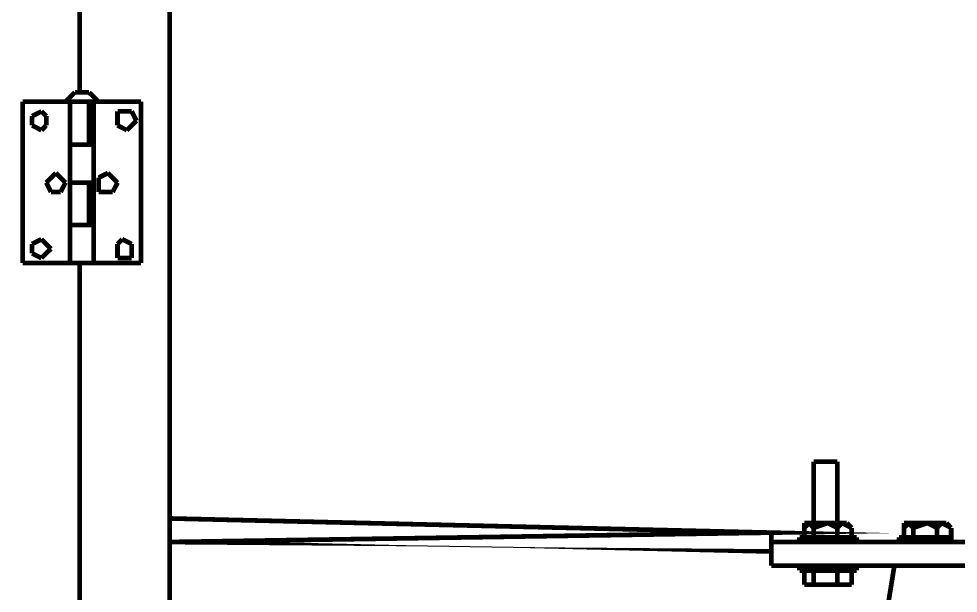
# Model space of a CAD drawing. Header units: metres. Extents: x -593 to 248, y 430 to 1024.
# Drawn here: x -268.32 to -259.91, y 600.28 to 605.42 of the extents above; entities that cross this region are included whole.
import ezdxf

# ---------------------------------------------------------------- set-up
doc = ezdxf.new("R2010")
doc.units = ezdxf.units.M
doc.header["$MEASUREMENT"] = 0
doc.layers.add('C00-00-00-BLACK', color=7, linetype='Continuous')
doc.layers.add('CFF-00-00', color=1, linetype='Continuous')

msp = doc.modelspace()

# ---------------------------------------------------------------- linework, layer by layer
at = {"layer": 'C00-00-00-BLACK', "const_width": 0.0423}
for points in [[(-267.7784, 604.7607), (-267.7784, 612.7297)], [(-266.9737, 571.9947), (-266.9737, 611.9217)], [(-267.8211, 604.7607), (-267.9054, 604.6767)], [(-267.6945, 604.7607), (-267.8211, 604.7607)], [(-267.6091, 604.6767), (-267.6945, 604.7607)], [(-268.2896, 604.6767), (-267.2288, 604.6767)], [(-268.2896, 604.6767), (-268.2896, 603.2337)], [(-267.9054, 604.6767), (-267.6091, 604.6767)], [(-267.8638, 604.6767), (-267.8638, 603.2337)], [(-267.6945, 604.6767), (-267.6945, 604.2917)], [(-267.6518, 604.6767), (-267.6518, 603.2337)], [(-267.2288, 604.6767), (-267.2288, 603.2337)], [(-268.1203, 604.5907), (-268.2042, 604.5477)], [(-268.2042, 604.5477), (-268.2042, 604.5067)], [(-268.0776, 604.5477), (-268.1203, 604.5907)], [(-268.0776, 604.5067), (-268.0776, 604.5477)], [(-267.3555, 604.5907), (-267.4394, 604.5907)], [(-267.4394, 604.5907), (-267.4394, 604.5067)], [(-267.3128, 604.5907), (-267.3555, 604.5907)], [(-267.2701, 604.5067), (-267.3128, 604.5907)], [(-268.2042, 604.5067), (-268.2042, 604.4647)], [(-268.2042, 604.4647), (-268.1203, 604.4217)], [(-268.1203, 604.4217), (-268.0776, 604.4647)], [(-268.0776, 604.4647), (-268.0776, 604.5067)], [(-267.4394, 604.5067), (-267.4394, 604.4647)], [(-267.4394, 604.4647), (-267.3555, 604.4217)], [(-267.3555, 604.4217), (-267.2701, 604.5067)], [(-267.8638, 604.2917), (-267.8638, 603.9527)], [(-267.8638, 604.2917), (-267.6518, 604.2917)], [(-267.9908, 604.0387), (-268.0349, 603.9957)], [(-267.9481, 603.9957), (-267.9908, 604.0387)], [(-267.5248, 604.0387), (-267.6091, 603.9957)], [(-267.4821, 603.9957), (-267.5248, 604.0387)], [(-268.0349, 603.9957), (-268.0776, 603.9527)], [(-268.0776, 603.9527), (-268.0349, 603.8687)], [(-267.9054, 603.9527), (-267.9481, 603.9957)], [(-267.9481, 603.8687), (-267.9054, 603.9527)], [(-267.8638, 603.9527), (-267.6518, 603.9527)], [(-267.6945, 603.9527), (-267.6945, 603.5727)], [(-267.6091, 603.9957), (-267.6091, 603.9527)], [(-267.6091, 603.9527), (-267.6091, 603.8687)], [(-267.4394, 603.9527), (-267.4821, 603.9957)], [(-267.4821, 603.8687), (-267.4394, 603.9527)], [(-268.0349, 603.8687), (-267.9908, 603.8687)], [(-267.9908, 603.8687), (-267.9481, 603.8687)], [(-267.6091, 603.8687), (-267.5248, 603.8687)], [(-267.5248, 603.8687), (-267.4821, 603.8687)], [(-267.8638, 603.5727), (-267.8638, 603.2337)], [(-267.8638, 603.5727), (-267.6518, 603.5727)], [(-268.1203, 603.4457), (-268.2042, 603.4027)], [(-268.0776, 603.4027), (-268.1203, 603.4457)], [(-267.3981, 603.4457), (-267.4394, 603.4027)], [(-267.3128, 603.4027), (-267.3981, 603.4457)], [(-268.2042, 603.4027), (-268.2042, 603.3607)], [(-268.2042, 603.3607), (-268.2042, 603.3187)], [(-268.0349, 603.3607), (-268.0776, 603.4027)], [(-268.0776, 603.3187), (-268.0349, 603.3607)], [(-267.4394, 603.4027), (-267.4394, 603.3607)], [(-267.4394, 603.3607), (-267.4394, 603.2767)], [(-267.3128, 603.3607), (-267.3128, 603.4027)], [(-267.3128, 603.2767), (-267.3128, 603.3607)], [(-268.2042, 603.3187), (-268.1203, 603.2767)], [(-268.1203, 603.2767), (-268.0776, 603.3187)], [(-267.4394, 603.2767), (-267.3981, 603.2767)], [(-267.3981, 603.2767), (-267.3128, 603.2767)], [(-268.2896, 603.2337), (-267.2288, 603.2337)], [(-267.7784, 580.8097), (-267.7784, 603.2337)], [(-261.2065, 600.9037), (-261.2065, 601.4537)], [(-261.2065, 601.4537), (-260.9945, 601.4537)], [(-260.9945, 600.9037), (-260.9945, 601.4537)], [(-266.9737, 600.7337), (-266.9737, 600.9447)], [(-261.2492, 600.9037), (-261.2909, 600.8607)], [(-261.2909, 600.8607), (-261.2909, 600.9037)], [(-261.2909, 600.9037), (-260.9102, 600.9037)], [(-261.2909, 600.7757), (-261.2909, 600.8607)], [(-261.2065, 600.8607), (-261.2492, 600.9037)], [(-261.0799, 600.9037), (-261.2065, 600.8607)], [(-261.2065, 600.7757), (-261.2065, 600.8607)], [(-260.9945, 600.8607), (-261.0799, 600.9037)], [(-260.9518, 600.9037), (-260.9945, 600.8607)], [(-260.9945, 600.7757), (-260.9945, 600.8607)], [(-260.8675, 600.8607), (-260.9518, 600.9037)], [(-260.9102, 600.9037), (-260.8675, 600.8607)], [(-260.8675, 600.7757), (-260.8675, 600.8607)], [(-260.399, 600.8607), (-260.399, 600.9037)], [(-260.3563, 600.9037), (-260.399, 600.8607)], [(-260.399, 600.9037), (-260.0187, 600.9037)], [(-260.399, 600.7757), (-260.399, 600.8607)], [(-260.3151, 600.8607), (-260.3563, 600.9037)], [(-260.1884, 600.9037), (-260.3151, 600.8607)], [(-260.3151, 600.7757), (-260.3151, 600.8607)], [(-260.1027, 600.8607), (-260.1884, 600.9037)], [(-260.06, 600.9037), (-260.1027, 600.8607)], [(-260.1027, 600.7757), (-260.1027, 600.8607)], [(-259.976, 600.8607), (-260.06, 600.9037)], [(-260.0187, 600.9037), (-259.976, 600.8607)], [(-259.976, 600.7757), (-259.976, 600.8607)], [(-261.3335, 600.7337), (-261.3335, 600.7757)], [(-261.3335, 600.7757), (-260.822, 600.7757)], [(-261.2909, 600.7757), (-261.2492, 600.7757)], [(-261.2909, 600.7757), (-261.2492, 600.7757)], [(-260.9102, 600.7757), (-261.2909, 600.7757)], [(-261.2492, 600.7757), (-261.2065, 600.7757)], [(-261.2065, 600.7757), (-261.0799, 600.7757)], [(-261.0799, 600.7757), (-260.9945, 600.7757)], [(-260.9945, 600.7757), (-260.9518, 600.7757)], [(-260.9518, 600.7757), (-260.8675, 600.7757)], [(-260.8675, 600.7757), (-260.9102, 600.7757)], [(-260.822, 600.7337), (-260.822, 600.7757)], [(-260.4417, 600.7337), (-260.4417, 600.7757)], [(-260.4417, 600.7757), (-259.976, 600.7757)], [(-259.976, 600.7337), (-259.976, 600.7757)], [(-261.5868, 600.5217), (-261.5868, 600.7337)], [(-261.5868, 600.7337), (-259.6797, 600.7337)], [(-261.5868, 600.5217), (-256.6261, 600.5217)], [(-261.3335, 600.5217), (-261.3335, 600.4787)], [(-260.8675, 598.1457), (-260.4844, 600.5217)], [(-260.822, 600.5217), (-260.822, 600.4787)], [(-260.822, 600.4787), (-261.3335, 600.4787)], [(-261.2909, 600.4787), (-261.2909, 600.3527)], [(-261.2065, 600.4787), (-261.2065, 600.3527)], [(-260.9945, 600.4787), (-260.9945, 600.3527)], [(-260.8675, 600.4787), (-260.8675, 600.3527)], [(-261.2909, 600.3527), (-261.2492, 600.3527)], [(-261.2909, 600.3527), (-261.2492, 600.3527)], [(-261.2909, 600.3527), (-260.9102, 600.3527)], [(-261.2492, 600.3527), (-261.2065, 600.3527)], [(-261.2065, 600.3527), (-261.0799, 600.3527)], [(-261.0799, 600.3527), (-260.9945, 600.3527)], [(-260.9945, 600.3527), (-260.9518, 600.3527)], [(-260.9518, 600.3527), (-260.8675, 600.3527)], [(-260.8675, 600.3527), (-260.9102, 600.3527)]]:
    msp.add_lwpolyline(points, dxfattribs=at)
at = {"layer": 'CFF-00-00', "const_width": 0.0423}
for points in [[(-266.9737, 600.9447), (-266.9737, 600.7337), (-261.5868, 600.8177), (-266.9737, 600.9447)], [(-266.9737, 600.7337), (-261.5868, 600.8177), (-261.5868, 600.6487), (-266.9737, 600.7337)]]:
    msp.add_lwpolyline(points, close=True, dxfattribs=at)
at = {"layer": 'CFF-00-00'}
for points in [[(-266.9737, 600.9447), (-266.9737, 600.7337), (-261.5868, 600.8177), (-266.9737, 600.9447)], [(-266.9737, 600.7337), (-261.5868, 600.8177), (-261.5868, 600.6487), (-266.9737, 600.7337)]]:
    msp.add_lwpolyline(points, close=True, dxfattribs=at)

doc.saveas('drawing.dxf')
